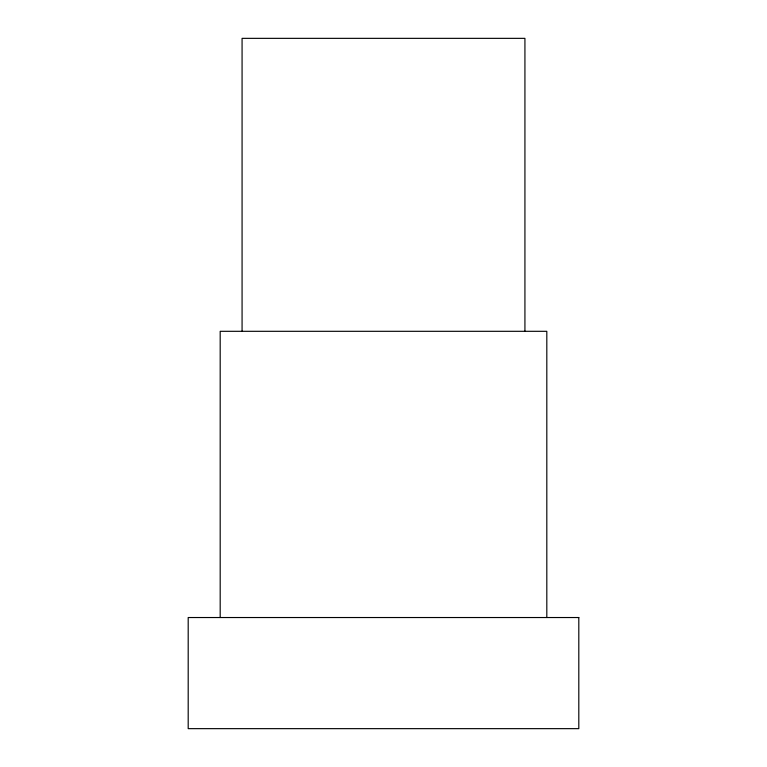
<?xml version="1.0" encoding="UTF-8"?>
<svg xmlns="http://www.w3.org/2000/svg" width="767" height="767" viewBox="0 0 767 767"><rect width="100%" height="100%" fill="white"/><g stroke="black" fill="none" stroke-linecap="round" stroke-linejoin="round"><path stroke-width="1.15" d="M546.813 617.531L546.813 331.306L220.187 331.306L220.187 617.531M524.925 331.258L524.925 38.35L242.075 38.35L242.075 331.258M578.807 617.531L188.193 617.531L188.193 728.65L578.807 728.65L578.807 617.531"/></g></svg>
